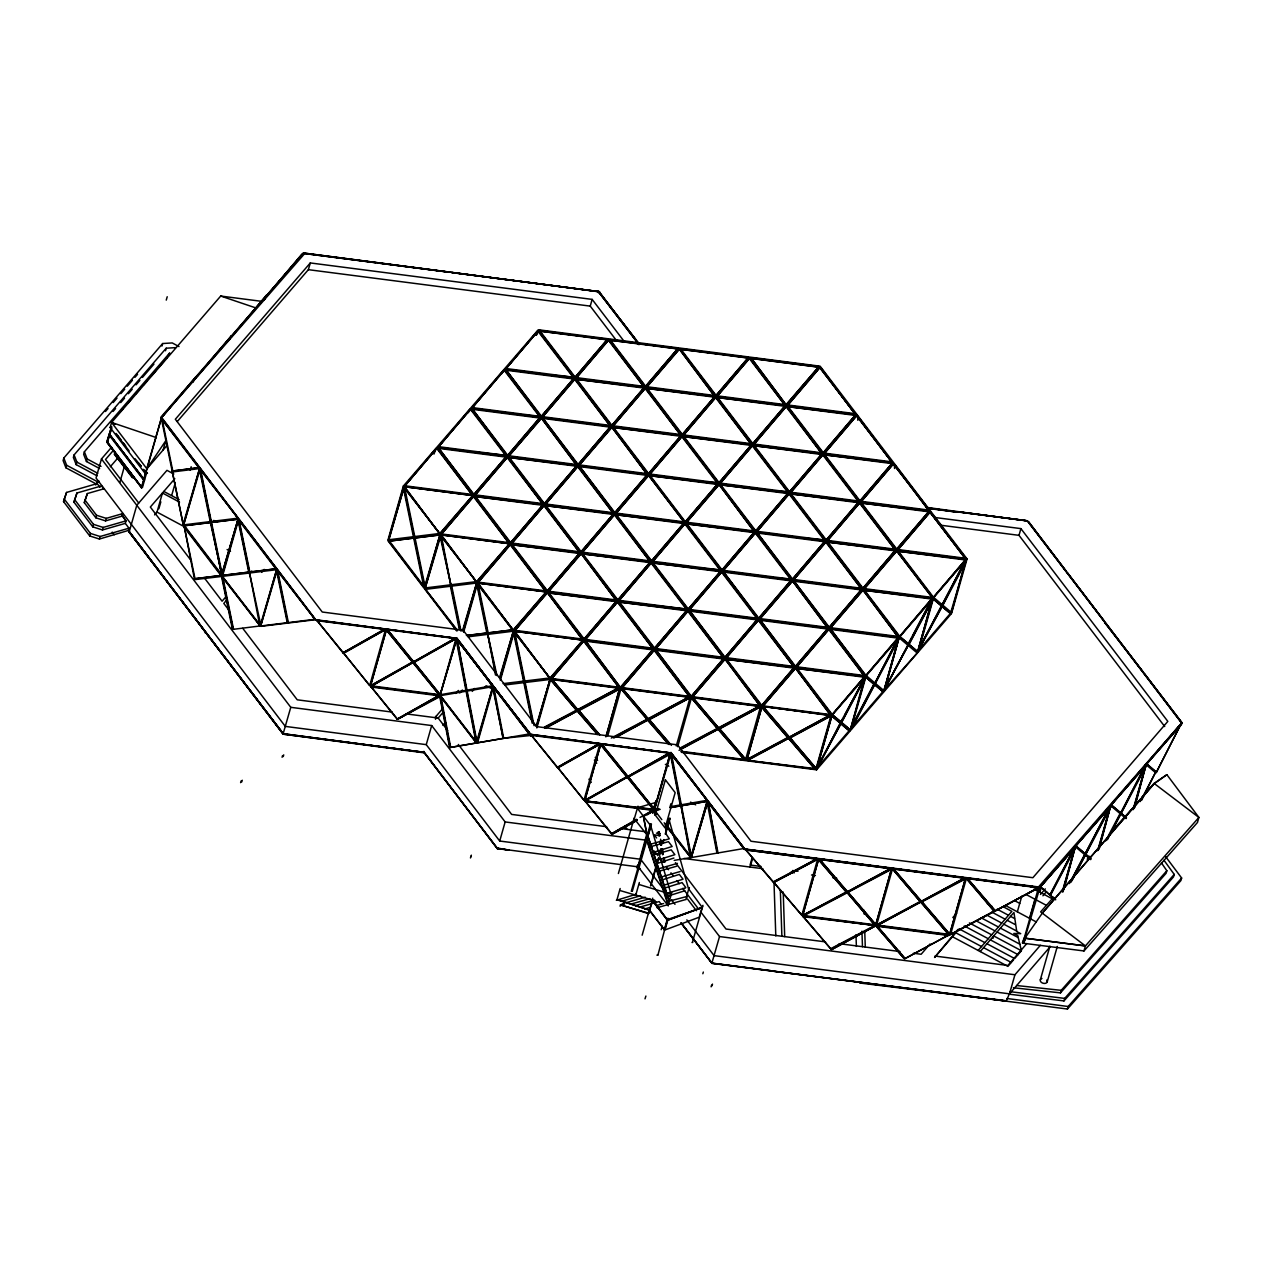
<?xml version="1.0" encoding="UTF-8"?>
<svg xmlns="http://www.w3.org/2000/svg" width="1262" height="1262" viewBox="0 0 1262 1262"><rect width="100%" height="100%" fill="white"/><g stroke="black" fill="none" stroke-linecap="round" stroke-linejoin="round"><path stroke-width="1.5" d="M598.235 292.532L599.466 291.885L525.812 282.136L599.497 291.68L303.069 252.968L598.787 291.648L598.235 292.532L599.466 291.885L598.298 291.254M129.229 531.823L283.13 734.105L128.913 531.917M129.26 531.696L136.785 505.289L166.963 470.332L173.825 474.007M669.175 900.5L647.895 836.17L650.782 825.9L671.021 894.032M63.826 458.027L63.1 460.551L65.908 467.776L96.401 484.072L97.127 481.548L66.634 465.252L63.826 458.027L162.672 343.532L172.231 342.933L178.999 346.561M65.908 467.776L66.634 465.252M175.749 347.618L166.19 348.217L74.095 454.904L73.37 457.428L76.193 464.637L97.032 475.79M99.998 487.29L97.19 483.598L66.539 492.432L63.479 501.519L89.728 535.956L99.414 539.032L128.33 530.466L128.976 528.194L125.317 523.367L126.026 520.843L121.578 514.502M66.539 492.432L63.589 501.645M76.193 464.637L76.903 462.113L74.095 454.904M166.458 358.392L169.723 352.918L84.38 451.78L83.655 454.304L86.463 461.513L99.651 468.565M103.799 489.072L101.591 485.902L76.95 493L73.89 502.071L92.789 526.869L102.474 529.961L125.317 523.367M76.95 493L73.985 502.213M86.463 461.513L87.188 458.989L84.38 451.78M85.011 500.099L96.559 515.275L106.245 518.366L123.077 513.508L122.351 516.032L105.535 520.89L95.849 517.799L84.286 502.639L87.346 493.552L104.162 488.709M87.346 493.552L84.286 502.639M145.619 472.587L147.465 473.266L145.461 473.849L110.141 427.502L111.577 422.454L220.708 296.049L261.36 301.303M111.529 447.284L101.465 458.942L96.038 478.03L285.322 726.407L426.256 744.643L499.705 841.028L640.639 859.248L669.065 896.556M304.221 254.088L161.615 417.517L141.644 487.716L106.749 441.937L111.655 426.682M109.289 434.144L107.333 441.037M109.699 433.576L111.45 426.572M109.337 435.39L107.38 442.299L141.486 487.069L107.57 442.236L109.337 435.39L143.663 480.112L141.486 487.069M109.526 434.727L111.703 427.771L109.731 434.664L143.852 479.434L109.731 434.664M89.728 535.956L90.438 533.416L64.204 498.995M92.789 526.869L93.498 524.345L74.6 499.547M95.849 517.799L96.559 515.275M166.253 300.119L167.215 296.744M99.414 539.032L100.124 536.508L128.976 528.194M102.474 529.961L103.184 527.437L126.026 520.843L122.351 516.032M105.535 520.89L106.245 518.366M119.874 482.399L124.686 465.473M161.946 346.056L162.672 343.532M165.48 350.741L166.19 348.217M143.647 479.497L161.52 417.47L303.085 253.473L160.905 417.138L315.752 620.163L456.686 638.398L315.626 619.689L260.808 626.362M146.755 472.351L142.448 487.495L141.297 487.731M163.113 450.013L165.748 440.753L146.897 468.801L111.577 422.454L156.409 437.598M154.595 514.896L157.009 512.088L162.451 493L179.551 502.15M158.854 508.791L160.842 501.85M171.821 494.941L175.292 482.794M190.183 470.19L191.161 466.719M183.148 524.235L172.373 471.972L183.148 524.235L199.554 468.565L183.637 524.882L237.919 518.177L200.516 469.101L199.443 469.385L210.233 521.648L211.306 521.411L200.516 469.101M177.279 421.524L308.37 269.674L310.294 262.938L592.146 299.394L624.138 341.371M221.67 574.794L238.092 519.124L221.67 574.794L210.896 522.531L237.493 519.297M276.441 568.736L222.159 575.44L237.982 519.928L239.039 519.66L276.441 568.736L249.229 572.143L238.439 519.834L275.842 568.91M206.053 632.767L283.24 733.727L423.953 752.357L497.417 848.742L509.312 850.02M222.759 575.267L238.581 519.755L249.355 572.033L222.159 575.44M277.577 570.203L288.367 622.529L287.279 622.765L276.504 570.487L277.577 570.203L314.979 619.295L260.698 625.999L276.615 569.683L222.333 576.371L260.146 625.952L222.144 577.049L232.934 629.375L260.146 625.952M240.6 782.645L241.074 780.957M241.768 781.935L242.257 780.247M497.717 847.764L497.417 848.742L424.142 752.247L283.035 734.137L290.765 707.319L101.465 458.942M282.073 757.263L282.562 755.575M283.256 756.553L283.729 754.865M681.512 752.357L816.577 769.82L951.516 613.506L967.055 558.971L820.142 366.201L538.29 329.745L403.335 486.075L387.813 540.593L456.528 630.763M388.538 539.789L403.351 487.842L404.645 487.511L439.665 533.463L404.045 487.668L388.538 539.789L439.665 533.463M404.361 486.391L437.109 447.994L472.382 495.193L404.361 486.391L437.109 447.994M404.581 486.738L472.603 495.524L404.581 486.738L439.839 533.921M369.703 685.55L385.478 629.612L343.438 652.911L369.703 685.55L343.438 652.911M469.18 451.339L438.088 447.316L470.852 408.92L506.299 455.44L473.076 451.843M370.618 685.171L386.409 629.722L412.674 662.361L370.634 685.676L412.658 661.872M506.346 456.45L473.581 494.846L438.324 447.647L506.346 456.45L474.827 493.395M370.634 685.676L386.409 629.722M438.088 447.316L470.852 408.92M483.488 409.74L471.83 408.241L504.595 369.845L540.041 416.365L526.254 415.277M506.141 454.225L472.051 408.572L540.073 417.375L508.57 454.32M439.917 534.867L424.521 586.988L414.315 537.991L388.791 541.193L423.827 587.161L425.12 586.814L439.917 534.867L388.791 541.193M425.247 587.95L440.044 536.003L441.353 535.672L476.373 581.624L440.753 535.845L425.247 587.95L476.373 581.624M473.834 496.187L441.085 534.583L473.834 496.187L509.107 543.386L444.965 535.088M441.306 534.93L509.327 543.717L441.306 534.93L476.579 582.113M471.83 408.241L504.595 369.845M538.322 330.754L505.557 369.151L538.322 330.754L573.784 377.275L550.264 374.94M539.868 415.135L505.794 369.498L573.816 378.284L542.313 415.245M507.576 457.112L474.812 495.509L507.576 457.112L542.849 504.311L507.387 457.79M474.859 496.518L543.07 504.642L510.305 543.039L474.859 496.518L542.881 505.321M539.331 331.086L607.558 339.21L574.794 377.606L539.331 331.086L607.353 339.888M507.324 455.771L540.073 417.375M440.17 694.668L455.945 638.714L413.904 662.029L440.17 694.668L413.904 662.029M423.922 752.373L283.24 733.727L206.211 632.988L205.375 633.193M466.388 690.267L457.112 638.935L492.701 685.723L440.264 694.715L456.655 639.108L466.53 690.172M426.256 744.643L431.683 725.555L290.765 707.319M508.554 456.434L541.319 418.037L576.576 465.221L541.319 418.037M456.655 639.108L440.264 694.715M508.586 457.443L576.813 465.568L544.048 503.964L508.586 457.443L576.608 466.23M435.5 719.277L436.478 715.806M462.807 629.596L476.626 583.028L462.886 631.268M463.517 630.684L476.752 584.164L478.061 583.833L513.082 629.801L487.558 633.003L477.351 583.99L512.482 629.975M463.611 632.23L476.831 585.852M510.574 544.379L477.809 582.776L510.574 544.379L545.831 591.578L510.384 545.058M478.03 583.123L546.067 591.91L478.03 583.123L513.303 630.306M541.051 416.697L573.816 378.284M575.046 378.947L542.297 417.343L575.046 378.947L610.319 426.146L574.857 379.625M576.608 463.328L542.518 417.69L610.54 426.477L579.037 463.438M510.305 543.039L543.07 504.642M544.301 505.305L511.552 543.701L544.301 505.305L579.573 552.504L544.111 505.983M511.583 544.711L579.794 552.835L547.03 591.231L511.583 544.711L579.605 553.513M616.298 340.33L590.237 306.114L592.146 299.394M574.794 377.606L607.558 339.21M608.789 339.872L576.024 378.269L608.789 339.872L644.046 387.071L608.6 340.551M576.056 379.278L644.283 387.402L611.518 425.799L576.056 379.278L644.093 388.081M544.048 503.964L576.813 465.568M450.092 747.483L440.201 696.34L476.405 742.939L440.391 695.662L492.843 686.67L476.941 742.924L503.207 738.38L492.732 687.474L493.789 687.143L531.16 735.304L456.055 638.067L530.971 735.951L529.409 734.484L455.961 638.099M477.541 742.75L493.332 687.317M578.043 466.23L545.279 504.626L578.043 466.23L613.3 513.413L577.854 466.893M545.31 505.636L613.537 513.76L580.772 552.157L545.31 505.636L613.348 514.423M499.484 677.883L513.334 631.205L468.17 636.805M500.115 677.584L512.798 633.051M500.209 678.846L513.46 632.341L514.754 631.994L549.79 677.962L514.155 632.167L500.32 680.407M580.615 639.518L514.533 630.968L547.298 592.572L582.555 639.771L547.298 592.572M514.77 631.315L582.792 640.102L514.77 631.315L550.027 678.499L582.602 640.78M609.798 340.204L678.01 348.328L645.261 386.724L609.798 340.204L677.82 348.99M577.775 464.889L610.54 426.477M611.786 427.14L647.043 474.338L611.786 427.14L579.021 465.536L586.798 466.546M613.332 511.52L579.242 465.883L647.264 474.67L614.515 513.082L647.264 474.67M470.458 857.971L470.931 856.283M470.852 856.851L471.325 855.163M547.03 591.231L579.794 552.835M614.357 600.444L548.276 591.894L581.041 553.497L616.298 600.696L581.041 553.497M548.307 592.903L616.519 601.027L583.77 639.424L548.307 592.903L616.329 601.706M611.518 425.799L644.283 387.402M645.513 388.065L612.748 426.461L645.513 388.065L680.786 435.264L645.324 388.743M612.796 427.471L681.007 435.595L648.242 473.991L612.796 427.471L680.817 436.273M580.772 552.157L613.537 513.76M497.512 848.711L496.802 847.591M499.705 841.028L505.147 821.941L431.683 725.555M587.84 553.576L582.003 552.819L614.768 514.423L650.04 561.606M582.05 553.829L650.261 561.953L617.497 600.349L582.05 553.829L650.072 562.615M536.192 726.044L550.043 679.366M536.555 726.533L550.169 678.735M934.038 517.373L1020.911 528.62L1167.823 721.391L1032.884 877.705L751.016 841.249L677.568 744.864L536.634 726.628L550.248 678.846L403.335 486.075M536.839 727.953L550.579 679.713L576.734 710.538L544.379 727.638M551.257 679.161L584.022 640.765L619.295 687.964L551.257 679.161L584.022 640.765M645.261 386.724L678.01 348.328M712.573 395.937L646.491 387.387L679.256 348.99L714.513 396.189L679.256 348.99M646.523 388.396L714.749 396.52L681.985 434.917L646.523 388.396L714.544 397.183M582.003 552.819L614.768 514.423M641.017 517.01L615.746 513.729L648.51 475.332L683.957 521.853L648.51 475.332M615.777 514.738L684.004 522.862L651.239 561.274L615.777 514.738L683.799 523.541M583.77 639.424L616.519 601.027M649.141 648.384L585 640.086L617.765 601.69L653.022 648.889M585.221 640.418L620.494 687.616L653.259 649.22L585.221 640.418L620.494 687.616M680.265 349.306L748.476 357.43L715.728 395.842L680.265 349.306L748.287 358.108M648.242 473.991L681.007 435.595M665.027 476.673L649.488 474.654L682.237 436.258L717.699 482.778L707.793 482.194M649.52 475.664L717.731 483.788L684.966 522.184L649.52 475.664L717.542 484.466M617.497 600.349L650.261 561.953M585 640.086L617.765 601.69M642.058 604.025L618.743 601.012L651.492 562.615L686.954 609.136L645.939 604.53M618.774 602.021L686.985 610.145L654.221 648.542L618.774 602.021L686.796 610.808M681.985 434.917L714.749 396.52M649.488 474.654L682.237 436.258M718.204 440.107L683.215 435.579L715.98 397.183L751.237 444.382M683.263 436.589L751.474 444.713L718.709 483.109L683.263 436.589L751.284 445.376M651.239 561.274L684.004 522.862M583.975 800.187L599.765 744.249L557.725 767.548L583.975 800.187L557.725 767.548M618.743 601.012L651.492 562.615M584.905 799.808L600.696 744.375L626.946 777.013L584.921 800.313L626.93 776.509M656.366 562.426L652.47 561.921L685.234 523.525L720.697 570.045L699.116 567.963M584.921 800.313L600.696 744.375M652.501 562.931L720.728 571.055L687.964 609.467L652.501 562.931L720.539 571.733M605.855 736.882L619.595 688.642L578.643 710.285L599.324 734.736M606.359 735.651L619.595 688.642M607.763 735.841L620.999 688.831L647.169 719.64L614.799 736.74M621.724 688.279L654.489 649.883L689.746 697.081L621.724 688.279L654.489 649.883M715.728 395.842L748.476 357.43M683.215 435.579L715.98 397.183M716.958 396.505L749.723 358.092L784.98 405.291L716.958 396.505L749.723 358.092M716.99 397.498L785.201 405.623L752.452 444.035L716.99 397.498L785.011 406.301M684.966 522.184L717.731 483.788M652.47 561.921L685.234 523.525M690.093 523.351L686.212 522.847L718.977 484.45L754.234 531.649L718.977 484.45M686.244 523.856L754.455 531.98L721.706 570.377L686.244 523.856L754.266 532.659M654.221 648.542L686.985 610.145M655.467 649.204L688.232 610.808L723.489 657.991L655.467 649.204L688.232 610.808M723.71 658.338L690.961 696.734L655.688 649.536L723.71 658.338L692.207 695.283M750.922 357.745L786.179 404.944L818.943 366.548L750.922 357.745L786.179 404.944M718.709 483.109L751.474 444.713M772.423 490.555L719.939 483.772L752.704 445.376L788.166 491.896L776.304 491.06M719.987 484.782L788.198 492.906L755.433 531.302L719.987 484.782L788.009 493.568M687.964 609.467L720.728 571.055M720.302 614.137L689.194 610.114L721.959 571.718L757.421 618.238L753.335 618.412M723.505 656.098L689.431 610.461L757.452 619.248L725.95 656.208M618.38 873.509L634.187 817.965M647.911 836.028L634.297 818.801L638.004 806.166M639.345 882.517L635.985 894.301L616.345 900.327L617.497 899.554L649.078 910.107M616.803 900.295L620.163 888.511M620.131 906.29L620.588 904.712L624.075 903.608M752.452 444.035L785.201 405.623M719.939 483.772L752.704 445.376M753.682 444.697L786.447 406.285L821.704 453.484L753.682 444.697L786.447 406.285M753.714 445.691L821.941 453.815L789.176 492.227L753.714 445.691L821.736 454.494M640.008 868.808L638.619 866.663L636.9 866.442M652.454 812.712L655.246 802.916M655.404 802.317L655.798 800.928M646.98 833.267L637.405 868.398L636.821 867.262M652.738 813.091L656.24 800.802M721.706 570.377L754.455 531.98M654.426 808.8L670.217 753.367L628.192 776.666L654.442 809.305L628.192 776.666M689.194 610.114L721.959 571.718M631.379 891.019L650.545 823.707M658.811 808.563L654.536 809.352L670.217 753.367M638.351 866.978L668.276 905.911M640.639 859.248L646.065 840.161L505.147 821.941M647.264 835.823L643.462 816.719M647.658 835.633L646.933 839.325M670.942 753.745L654.536 809.352M734.594 572.554L722.937 571.039L755.701 532.643L791.148 579.163L777.36 578.075M757.247 617.023L723.158 571.37L791.195 580.173L759.677 617.118M632.294 891.319L651.46 823.991M646.996 840.082L647.012 839.041M676.274 745.984L690.014 697.744L649.062 719.387L669.759 743.854M677.694 746.678L691.418 697.933L717.589 728.758L680.06 748.587M649.457 846.991L668.497 841.675L672.157 846.502L652.927 852.497M759.487 706.105L692.191 697.397L724.956 659.001L760.213 706.184L724.956 659.001M652.17 855.21L671.21 849.862L674.87 854.674L655.641 860.684M669.87 807.475L670.927 803.736M654.836 864.233L673.908 858.05M665.926 830.364C664.333 827.557 671.684 816.419 669.27 818.549M650.514 885.782L658.401 858.113M659.458 854.421L661.036 848.884M662.613 843.347L663.654 839.656M665.232 834.119L669.696 818.47M787.425 405.607L820.174 367.21L855.447 414.409L787.425 405.607L820.174 367.21M650.908 885.672L656.177 867.215M657.218 863.523L658.796 857.986M659.852 854.295L661.43 848.758M663.007 843.237L664.049 839.546M665.626 834.008L670.09 818.344M787.456 406.616L855.668 414.741L822.919 453.137L787.456 406.616L855.478 415.419M657.565 871.632L676.621 866.221M755.433 531.302L788.198 492.906M722.937 571.039L755.701 532.643M620.462 905.106L648.147 912.994M651.886 899.869L619.926 890.515M789.428 493.568L756.679 531.965L789.428 493.568L824.891 540.089L801.37 537.738M642.153 935.189L648.242 913.814M652.706 898.165L648.794 913.199M790.99 577.949L756.9 532.296L824.922 541.098L793.419 578.043M648.652 913.704L652.738 899.806L667.141 919.872M660.184 880.529L679.335 874.408L683.01 879.22L663.78 885.23M724.688 657.66L757.452 619.248M758.683 619.91L725.934 658.307L758.683 619.91L793.956 667.109L758.494 620.588M725.965 659.316L794.177 667.44L761.412 705.852L725.965 659.316L793.987 668.119M662.865 888.669L682.048 882.595L685.723 887.407M665.547 896.809L684.761 890.783M661.193 929.7L662.219 926.134M668.197 905.122L668.955 901.273M669.349 901.1L671.747 892.676M669.743 900.973L687.254 896.399L686.859 895.673L687.096 896.825M664.206 930.141L667.33 919.193M789.176 492.227L821.941 453.815M645.008 998.841L645.892 996.049M657.739 955.003L656.934 955.145L657.881 955.255L664.459 930.457M664.601 929.952L667.961 918.168M823.171 454.478L790.406 492.89L823.171 454.478L858.633 501.014L854.548 501.172M790.454 493.884L858.665 502.008L825.9 540.42L790.454 493.884L858.476 502.686M758.43 618.569L791.195 580.173M690.787 856.914L707.177 801.291L691.387 856.74L690.33 857.072L681.007 805.74L690.929 856.898L665.973 824.165M691.276 857.545L707.667 801.938L691.276 857.545L743.76 848.537L708.124 801.78L717.431 853.096M759.661 619.232L792.426 580.835L827.683 628.034L792.426 580.835M793.972 665.216L759.898 619.563L827.919 628.366L796.401 665.311M689.399 887.596C687.522 890.956 686.149 901.383 685.645 899.554L657.045 907.725M822.919 453.137L855.668 414.741M856.914 415.403L824.149 453.799L856.914 415.403L892.171 462.602L828.03 454.304M824.181 454.809L892.392 462.933L859.643 501.329L824.181 454.809L892.202 463.611M792.173 579.495L824.922 541.098M826.168 541.761L793.404 580.157L826.168 541.761L861.425 588.96L825.963 542.423M827.714 626.141L793.624 580.488L861.646 589.291L830.144 626.236M692.412 942.351L702.95 905.327M745.653 759.314L760.434 706.862L719.514 728.994L745.653 759.314L719.498 728.49L758.73 707.761M761.412 705.852L794.177 667.44M747.057 758.998L761.854 707.035L788.009 737.86L747.072 759.487L787.993 737.355M747.072 759.487L761.854 707.035M830.175 715.065L789.192 737.245L829.923 715.207L762.658 706.499L795.423 668.103L830.68 715.302L795.423 668.103M825.9 540.42L858.665 502.008M702.839 973.743L703.328 972.056M859.895 502.67L827.146 541.082L859.895 502.67L895.168 549.869L859.706 503.349M827.178 542.076L895.389 550.2L862.624 588.613L827.178 542.076L895.2 550.879M795.155 666.762L827.919 628.366M700.568 911.669L719.529 936.546L711.8 963.363L1067.431 1009.032L1180.917 880.545L1181.642 878.021L1165.631 856.646M829.15 629.028L796.385 667.424L829.15 629.028L864.423 676.227L828.96 629.706M796.432 668.434L864.644 676.558L831.879 714.955L796.432 668.434L864.454 677.237M711.105 986.821L711.579 985.149M712.02 985.78L712.494 984.092M752.042 858.097L750.07 865.038L761.018 866.458M750.133 867.057L752.594 858.381M859.643 501.329L892.392 462.933M893.638 463.596L860.873 501.992L893.638 463.596L928.895 510.794M860.905 503.002L929.132 511.126L896.367 549.522L860.905 503.002L928.942 511.804M828.897 627.687L861.646 589.291M862.892 589.953L898.15 637.152L862.892 589.953L830.128 628.35L837.905 629.359M864.438 674.334L830.349 628.681L898.386 637.484L865.622 675.88L898.386 637.484M862.624 588.613L895.389 550.2M891.082 592.793L863.871 589.275L896.619 550.863L932.082 597.399L896.619 550.863M863.902 590.269L932.113 598.393L899.364 636.805L863.902 590.269L931.924 599.071M816.088 768.416L830.869 715.964L789.917 737.607L816.088 768.416L789.917 737.607M816.656 767.817L831.469 715.854L840.744 723.552L817.287 768.148L840.129 723.221M831.879 714.955L864.644 676.558M816.419 769.804L831.958 715.27M816.577 769.82L832.115 715.286L967.055 558.971M770.782 970.904L1006.319 1000.766M896.367 549.522L929.132 511.126M963.679 558.735L897.597 550.185L930.362 511.788L965.635 558.987M897.645 551.194L965.856 559.318L933.091 597.715L897.645 551.194L965.667 559.997M850.336 729.846L841.675 722.479L865.148 677.899L850.336 729.846L863.997 679.413M817.602 859.28L801.812 915.281L773.843 882.39L817.602 859.28L773.843 882.39M802.727 914.903L818.549 859.39L846.502 892.281L802.758 915.407L846.486 891.792M802.758 915.407L818.549 859.39M897.597 550.185L930.362 511.788M898.26 638.477L884.078 690.771L898.875 638.809L875.402 683.405M884.141 689.651L908.23 645.387L884.141 689.651L898.402 639.55M899.364 636.805L932.113 598.393M884.757 689.983L898.938 637.704L917.158 652.975L884.346 689.935L907.851 645.276L884.346 689.935M917.821 651.681L908.277 643.778L931.782 599.119L932.618 599.734L917.821 651.681L932.003 599.403L913.041 635.417M918.405 648.715L932.665 598.63L950.901 613.9L941.594 606.186L918.988 649.141M933.091 597.715L965.856 559.318M918.484 650.908L933.296 598.945L941.957 606.312L917.868 650.577M965.193 561.811L951.548 612.606L933.943 597.667M965.793 561.637L950.917 611.912M875.733 924.841L891.524 868.84L847.764 891.95L875.733 924.841L891.524 868.84M876.664 924.967L892.471 868.95L920.424 901.857L876.664 924.967L920.408 901.352M872.988 984.171L882.801 985.417M1164.716 726.549L1019.002 535.34L1020.911 528.62M957.953 929.431L934.558 957.464L959.215 928.911L984.881 942.635M949.655 934.401L965.446 878.399L921.686 901.51L949.655 934.401L965.446 878.399M950.586 934.527L966.376 878.526L994.346 911.416L950.586 934.527L994.33 910.912M992.973 938.455L993.683 935.931L1021.415 950.743L1014.664 958.568L986.947 943.739M1017.346 911.811L1021.794 896.194M1029.508 918.31L1034.935 899.238M859.659 982.988L1006.24 1001.018L1009.237 994.172L1063.976 1000.924L1173.502 876.932L1174.228 874.408L1163.974 860.242M1083.979 950.964L1085.415 945.916L1024.902 938.187L1042.286 913.152L1154.115 783.418L1198.9 817.445L1197.464 822.493L1083.979 950.964L1023.372 943.25L1024.807 938.202L1085.415 945.916L1198.9 817.445L1166.877 774.679L1154.115 783.418L1141.842 797.3M686.843 919.872L714.087 955.634L1009.49 993.841L1014.932 974.753L1040.361 945.301M1023.372 943.25L1040.077 887.076L1182.037 722.716M1039.872 892.344L1041.355 887.139M1062.257 891.713L1074.909 847.307L1062.872 892.045M1062.699 891.193L1075.35 846.786L1063.85 889.678M1040.345 979.769L1049.937 946.106M1047.176 981.978L1057.304 946.453M1097.64 850.714L1110.292 806.308L1098.792 849.2M1098.098 850.194L1110.749 805.787L1099.234 848.679M1013.386 987.767L1060.474 992.863L1061.2 990.339L1166.845 870.733L1161.45 862.94M1063.976 1000.924L1064.702 998.4L1174.228 874.408M1067.431 1009.032L1068.157 1006.508L1181.642 878.021M1133.039 809.715L1145.691 765.308L1134.191 808.201M1133.481 809.194L1146.133 764.788L1134.633 807.68M1166.845 870.733L1166.135 873.257L1060.474 992.863M423.843 751.379L424.079 752.83L283.035 734.137M192.991 382.181L195.689 377.07L196.446 377.59M229.432 339.667L231.072 336.071L231.829 336.591M263.774 300.182L267.087 295.403M263.932 300.372L265.714 296.964M300.072 257.48L302.486 254.403M433.939 454.131L436.163 448.389L404.645 486.059M468.092 412.737L470.363 409.929M501.834 373.662L503.633 370.223L504.469 370.839M535.561 334.588L537.991 331.48L536.05 335.187M536.397 335.187L538.211 331.764M840.808 721.943L864.927 677.615L841.423 722.274L832.115 714.576L841.675 722.479M819.59 762.942L840.382 723.426L849.689 731.124L840.997 723.757L816.877 768.085L849.074 730.793M842.858 718.725L841.06 722.148L849.72 729.515M844.657 715.286L863.618 679.271M865.196 676.779L873.872 684.146L850.399 728.726L851.235 729.341L874.74 684.682L883.416 692.049L874.124 684.351L851.519 727.291M896.998 640.197L875.165 683.199L897.897 638.493M874.787 683.073L897.361 640.197M874.487 684.477L851.014 729.057L865.811 677.11L873.872 684.146M911.227 638.856L908.53 643.999L917.206 651.35M932.397 599.45L908.892 644.109L899.585 636.411L908.277 643.778M909.145 644.33L932.618 599.734M918.783 648.857L941.342 605.981M942.257 604.924L964.831 562.032M942.635 605.034L965.525 560.044L942.02 604.703L942.888 605.239L966.345 560.659M942.209 606.517L918.089 650.861M1049.826 894.947L1074.767 847.117L1050.284 895.137M1075.524 847.638L1050.457 895.279L1049.668 894.805M1069.387 883.574L1084.61 854.658L1085.399 855.131L1071.959 880.671M1109.251 807.822L1085.052 853.806L1085.841 854.279L1110.907 806.639M1070.444 882.043L1084.784 854.8M1085.225 853.948L1110.292 806.308M1070.902 882.201L1085.225 854.989M1085.683 854.137L1110.15 806.118M1105.686 840.871L1120.009 813.659L1120.782 814.132L1107.342 839.672M1120.624 812.949L1145.549 765.119L1121.066 813.138M1107.2 839.514L1120.624 813.99M1146.306 765.64L1121.24 813.28L1120.451 812.807M1140.17 801.575L1155.393 772.659L1141.684 800.218M1180.932 724.136L1156.465 772.139L1180.049 725.839M636.774 866.773L638.146 864.659M1025.407 939.985L1022.867 942.966L1038.847 886.587L1181.453 723.142M1040.093 887.659L743.791 849.089L1040.093 887.659L745.4 849.894L670.248 752.736M105.456 411.491L108.027 408.509M113.17 402.562L117.019 398.098M120.868 393.634L124.717 389.185M127.288 386.204L132.415 380.256M134.987 377.291L137.558 374.309M113.028 411.491L115.583 408.541M120.71 402.61L124.544 398.161M128.377 393.712L132.226 389.264M136.059 384.831L139.893 380.383M142.448 377.417L153.964 364.087M120.6 411.507L123.14 408.557M128.235 402.657L132.068 398.224M135.886 393.807L139.703 389.374M143.521 384.942L147.354 380.525M151.172 376.092L156.267 370.192M158.807 367.242L163.918 361.342M109.163 434.065L144.594 479.923M106.749 441.937L107.838 442.079L107.033 442.315M113.217 450.581L105.535 459.478L138.725 503.033M110.299 466.751L117.934 457.885M95.612 484.987L98.972 481.09M195.689 377.07L161.93 417.217M231.072 336.071L197.329 376.218M266.471 295.071L232.729 335.219M301.855 254.088L268.112 294.22M310.294 262.938L175.339 419.252L322.252 612.023L463.186 630.243L536.634 726.628M146.897 468.801L166.694 445.865M174.819 478.677L150.336 507.04L191.508 561.069M225.961 596.721L222.096 601.201L204.46 578.043M226.34 600.475L223.8 603.425L228.532 609.641M249.261 573.91L251.816 570.96M261.66 572.349L264.2 569.399M469.906 409.314L438.387 446.985M503.633 370.223L472.114 407.894M537.375 331.149L505.857 368.82M440.044 533.258L472.603 495.524M441.101 532.469L472.414 496.203M509.801 454.983L541.13 418.7M476.768 581.451L509.327 543.717M477.825 580.662L509.138 544.395M580.268 464.085L611.581 427.818M646.491 387.387L679.066 349.653M434.933 717.621L442.915 708.345M455.803 693.437L458.374 690.456M513.492 629.643L546.067 591.91M514.549 628.855L545.862 592.588M405.843 713.85L438.182 718.031L443.277 712.131M459.825 692.948L462.381 689.998M514.533 630.968L547.109 593.25M548.276 591.894L580.835 554.176M615.746 513.729L648.321 476.011M442.93 725.319L445.47 722.369M472.225 691.387L474.764 688.437M484.782 687.317L486.122 685.755L491.076 688.389M550.216 677.836L582.792 640.102M786.368 404.282L818.943 366.548M686.212 522.847L718.772 485.129M620.683 686.938L653.259 649.22M692.191 697.397L724.767 659.663M760.923 617.781L792.236 581.514M762.658 706.499L795.218 668.781M831.39 626.898L862.703 590.616M863.871 589.275L896.43 551.541M850.604 729.01L882.801 691.718M919.367 649.362L950.27 613.569M930.015 943.992L921.15 954.261L913.436 953.267M952.842 917.553L956.643 913.152M978.129 950.46L1011.872 911.369L1003.322 906.794M980.195 951.548L1013.938 912.473L1016.762 931.545L1020.721 933.675L1013.796 933.47L1017.74 935.568L1021.415 950.743M1036.559 890.388L1040.03 886.366M949.86 934.827L1039.998 887.202L1182.257 723L1027.442 520.969L1181.658 723.173M1055.127 899.443L1040.393 886.934L1075.382 847.449M1090.51 858.444L1075.792 845.934L1110.765 806.45M1125.909 817.445L1111.175 804.935L1146.164 765.45M1155.85 771.808L1146.574 763.936L1181.563 724.467M1040.456 894.458L1045.283 888.874M1042.933 895.783L1046.545 891.587M1042.286 913.152L1154.336 783.592L1166.877 774.679M1026.7 943.676L1007.865 965.477L934.968 956.06M1013.544 959.861L1007.912 966.376L952.463 936.735M1009.49 993.841L1050 946.926M744.406 848.916L1040.077 887.154M636.08 895.421L635.985 894.301M1053.549 897.266L1040.629 911.89L1085.415 945.916M1087.166 859.217L1089.753 856.283M1115.608 827.02L1141.037 798.909L1140.17 799.209M647.895 836.17L669.097 900.768L668.213 903.923L647.075 839.766M342.98 652.833L385.068 628.981L342.98 652.833L316.683 620.131L385.068 628.981M343.453 653.416L385.478 629.612M413.447 661.935L455.519 638.099L413.447 661.935L387.15 629.249L455.519 638.099M413.131 662.455L371.044 686.307L413.131 662.455L439.428 695.141L370.839 686.465L397.136 719.166L439.223 695.315L397.136 719.166M413.92 662.534L455.945 638.714M557.268 767.47L599.34 743.618L557.268 767.47L530.955 734.784L599.34 743.618M557.741 768.053L599.765 744.249M627.719 776.587L669.807 752.736L627.719 776.587L601.422 743.886L669.807 752.736M585.316 800.439L627.419 777.092L653.716 809.778L585.331 800.944L653.7 809.289M585.331 800.944L627.419 777.092M628.208 777.171L671.384 753.588L707.035 800.345L670.785 753.761L680.707 804.904M636.679 819.795L611.423 833.803L636.663 819.29M640.039 817.429L653.511 809.952L643.415 816.057M637.105 819.906L611.912 834.387L637.121 820.41M643.841 816.183L653.921 810.583L647.217 814.81M544.301 727.164L576.718 710.033M577.901 709.418L618.901 687.743L577.917 709.907L551.699 679.051L577.917 709.907M545.01 728.048L577.475 710.9L597.431 734.027M546.288 727.89L577.475 710.9M578.659 710.774L619.61 689.147M611.313 738.065L647.154 719.135L622.245 690.267M648.321 718.52L689.336 696.845L648.337 719.024L622.134 688.153L648.337 719.024M613.726 738.065L647.895 720.003L669.097 744.58M616.724 736.992L647.895 720.003M649.078 719.892L690.014 697.744M680.044 748.082L717.573 728.253M718.741 727.622L759.756 705.963L718.756 728.127L692.554 697.271L718.756 728.127M680.723 748.981L718.315 729.12L744.533 759.976L681.164 751.789M679.035 750.385L718.315 729.12M747.735 759.898L788.75 738.223L814.952 769.094L747.751 760.402L814.937 768.59M747.751 760.402L788.75 738.223M789.933 738.112L830.869 715.964M773.354 881.807L817.145 858.681L773.369 882.312L745.385 849.389L817.145 858.681M847.291 891.871L891.067 868.24L847.291 891.871L819.29 858.949L891.067 868.24M874.787 925.961L830.98 949.103L802.995 916.18L874.771 925.456L803.011 916.685L803.184 915.502L846.991 892.36L874.976 925.283L846.991 892.36M847.007 892.865L803.2 916.007L948.898 934.842L920.913 901.92L877.122 925.567L920.913 901.92M847.78 892.455L891.54 869.344M830.964 948.598L874.771 925.456M921.213 901.431L964.988 877.8L921.213 901.431L893.212 868.508L964.988 877.8M831.484 949.671L875.229 926.056L831.484 949.671L745.385 849.389M921.702 902.014L965.462 878.904M904.901 958.663L948.693 935.016L904.901 958.663L876.916 925.74L948.693 935.016M995.134 910.99L1038.91 887.36L995.134 910.99L967.134 878.068L1038.91 887.36M702.287 907.126L702.524 906.368L699.195 917.222L665.074 929.92L667.977 919.399L702.335 907.504L689.162 889.6M668.024 904.854L646.333 839.23M701.987 907.457L667.85 920.14L702.287 907.552L702.114 906.715M692.191 942.619L692.728 942.162M110.141 427.502L111.072 426.793M161.615 417.438L315.737 619.658M161.378 418.716L199.396 467.634L172.168 471.041L161.378 418.716L198.797 467.808M109.195 434.743L109.983 434.507M107.38 442.915L141.502 487.684M172.168 471.041L199.396 467.634M183.637 524.882L200.043 469.212L210.833 521.474L199.917 469.275L237.919 518.177M183.81 525.812L211.022 522.405L221.812 574.731L210.423 522.578L183.81 525.812L221.623 575.409L194.395 578.816L184.205 526.317L195.011 578.643L221.623 575.409M210.423 522.578L238.092 519.124M819.622 368.252L820.931 367.92L855.194 414.078M195.2 579.573L221.181 576.513M222.333 576.371L260.335 625.289L276.615 569.683M857.86 420.325L857.639 416.081L891.903 462.239M260.698 625.999L277.104 570.314L287.752 622.702M314.979 619.295L276.962 570.377M457.033 630.732L425.499 589.354L457.633 630.558M450.739 584.748L440.044 536.003M894.569 468.486L894.332 464.258L929.368 510.211L893.449 464.274M456.56 637.925L530.434 734.863L529.283 734.468M467.177 635.48L513.082 629.801M487.842 634.407L496.976 675.627M930.504 512.908L966.077 558.372M440.391 695.662L476.594 742.277L466.703 691.119M492.701 685.723L456.513 639.108M492.843 686.67L476.452 742.277L466.577 691.213M450.692 747.325L440.801 696.167L397.609 719.245L439.633 695.946L449.619 747.577L476.405 742.939M449.619 747.577L529.377 733.932M1104.597 623.239L1105.654 622.955L1143.072 672.047L1105.055 623.128M670.343 752.704L671.147 752.467M637.468 807.759L655.325 802.616M661.809 819.653L654.678 810.299L658.953 809.51M707.177 801.291L680.881 805.834L706.578 801.465M650.214 844.325L669.302 838.82L665.784 833.504M638.54 866.915L497.496 848.49L424.032 752.105M664.191 822.777L690.74 857.576L665.184 825.001M658.354 868.871L677.442 863.366M743.76 848.537L707.525 801.954M661.067 877.043L680.155 871.553M631.426 891.287L632.23 891.051M621.567 901.242L640.607 895.752M626.204 902.693L645.245 897.203M620.872 904.996L624.595 903.923M666.494 893.417L685.582 887.912M630.826 904.144L649.867 898.654M635.464 905.595L654.505 900.106L656.335 902.519M640.086 907.047L659.127 901.557L660.972 903.971M644.582 909.003L649.772 907.504M656.697 905.501L663.623 903.513M530.214 734.247L529.409 734.484L531.113 735.446L456.134 638.32M643.541 817.066L647.012 835.444L648.053 835.523M671.053 806.544L707.035 800.345M669.98 807.617L681.007 805.74M654.678 810.299L660.2 809.368M671.226 807.491L680.407 805.913M674.192 860.384L690.74 857.576M414.425 538.069L439.318 535.041M425.499 589.354L476.626 583.028M466.388 635.48L487.447 632.925M503.096 683.641L549.79 677.962M504.879 684.966L549.443 679.54M172.373 471.972L199.554 468.565M531.113 735.446L503.68 738.302L493.789 687.143M1016.667 985.527L1061.2 990.339M1009.963 991.648L1064.702 998.4M711.878 963.111L770.861 970.652M308.37 269.674L590.237 306.114M539.915 330.486L607.132 339.683M610.335 339.588L677.552 348.785M680.77 348.706L747.987 357.903M751.205 358.313L818.407 367.005M751.379 358.503L818.754 367.226M505.762 368.488L573.784 377.275M576.213 377.59L644.251 386.393M646.68 386.708L714.702 395.511M717.147 395.826L785.169 404.629M787.614 404.944L855.636 413.731M511.394 369.908L546.383 374.435M577.964 378.521L585.742 379.531M589.638 380.036L624.611 384.563M628.508 385.052L642.106 386.819M505.605 370.16L573.626 378.963M472.02 407.563L540.041 416.365M542.486 416.681L610.508 425.468M612.953 425.783L680.975 434.585M683.405 434.901L751.442 443.703M753.871 444.019L821.893 452.821M824.338 453.137L892.36 461.924M487.369 410.245L493.205 411.002M497.086 411.507L522.358 414.772M544.237 417.596L561.732 419.867M565.613 420.372L571.449 421.114M575.33 421.618L600.602 424.884M604.482 425.389L608.379 425.893M614.704 426.714L639.96 429.979M643.857 430.484L678.83 435.011M722.085 440.612L747.356 443.877M471.862 409.251L539.884 418.037M542.329 418.353L610.351 427.155M926.134 507.324L1027.536 520.938L927.128 508.034M926.608 507.734L955.933 512.025L926.623 508.239M438.277 446.638L506.299 455.44M508.744 455.756L576.766 464.558M579.211 464.873L647.232 473.66M649.678 473.976L717.699 482.778M720.145 483.094L788.166 491.896M790.596 492.212L858.633 501.014M861.063 501.329L929.084 510.116M512.435 456.939L537.707 460.204M541.587 460.709L547.424 461.45M551.32 461.955L574.636 464.984M590.679 467.05L615.951 470.316M619.831 470.821L625.668 471.578M629.549 472.083L645.103 474.086M668.923 477.178L694.179 480.443M698.075 480.948L703.896 481.69M794.303 493.379L850.667 500.683M862.814 502.244L926.955 510.542M438.119 448.325L506.157 457.128M579.053 466.546L647.075 475.348M939.843 525.102L1019.002 535.34M404.55 485.728L472.572 494.515M475.017 494.83L543.039 503.633M545.468 503.948L613.506 512.751M615.935 513.066L683.957 521.853M686.402 522.184L754.424 530.971M756.869 531.286L824.891 540.089M827.336 540.404L895.357 549.207M897.803 549.522L965.824 558.309M476.768 495.761L484.529 496.771M488.426 497.275L523.414 501.787M527.295 502.292L540.893 504.059M547.219 504.879L562.773 506.882M566.654 507.387L601.643 511.915M605.539 512.419L611.36 513.177M644.898 517.499L670.169 520.78M674.05 521.269L679.887 522.026M693.99 523.856L719.245 527.122M723.142 527.626L748.398 530.892M762.5 532.722L797.489 537.249M829.087 541.335L836.864 542.329M840.744 542.834L893.212 549.617M756.711 532.974L824.733 541.761M441.274 533.921L509.296 542.707M511.741 543.023L579.763 551.825M582.208 552.141L650.23 560.943M652.659 561.259L720.697 570.045M723.126 570.377L791.148 579.163M793.593 579.479L861.615 588.281M864.06 588.597L932.082 597.399M513.492 543.954L577.633 552.251M591.72 554.065L616.992 557.347M620.888 557.836L648.084 561.369M660.247 562.931L666.084 563.688M669.964 564.193L695.236 567.458M738.491 573.058L744.312 573.8M748.208 574.305L773.464 577.57M795.344 580.41L812.838 582.665M816.719 583.17L822.556 583.927M826.436 584.432L841.991 586.436M845.871 586.94L851.708 587.698M855.589 588.202L859.485 588.707M894.963 593.298L920.235 596.563M924.115 597.068L929.952 597.809M722.968 572.049L790.99 580.851M793.435 581.167L861.457 589.953M477.998 582.113L546.02 590.9M548.465 591.215L616.487 600.018M618.932 600.333L686.954 609.136M689.399 609.451L757.421 618.238M759.85 618.569L827.888 627.356M830.317 627.671L898.339 636.474M479.749 583.028L543.89 591.326M724.183 614.641L749.454 617.907M763.557 619.737L788.813 623.002M792.71 623.507L798.53 624.264M802.427 624.769L825.742 627.782M841.786 629.848L867.057 633.13M870.938 633.634L876.774 634.376M880.655 634.881L896.209 636.9M689.241 611.123L757.263 619.926M759.708 620.241L827.73 629.044M830.159 629.359L898.181 638.146M514.722 630.306L582.744 639.093M585.189 639.408L653.211 648.211M655.656 648.526L723.678 657.328M726.123 657.644L794.145 666.431M796.59 666.762L864.612 675.549M727.874 658.559L735.651 659.569M739.532 660.073L792.015 666.857M798.341 667.677L813.88 669.696M817.776 670.185L843.032 673.466M846.928 673.955L862.467 675.975M586.972 641.348L653.053 649.898M655.499 650.214L723.52 659.001M316.699 620.636L385.084 629.486M387.166 629.754L455.535 638.604M551.462 678.499L619.484 687.285M621.914 687.601L689.951 696.403M692.381 696.719L760.402 705.521M762.847 705.837L830.869 714.639M550.248 678.846L832.115 715.286M551.715 679.555L618.916 688.247M622.15 688.658L689.352 697.35M692.57 697.776L759.771 706.468M789.176 736.74L762.974 706.373L830.191 715.57M371.028 685.802L439.413 694.636M370.854 686.97L439.239 695.819M392.261 712.099L297.248 699.811L242.746 628.302M681.149 751.284L744.517 759.472M530.04 734.815L530.971 735.951L530.087 734.232L670.958 753.035L530.04 734.326L531.255 734.973L456.276 638.335M530.971 735.273L599.355 744.123M601.438 744.391L669.822 753.24M611.423 833.803L585.126 801.118L653.511 809.952M585.142 801.607L653.527 810.456M606.643 826.705L511.631 814.416L458.311 744.47M620.226 828.456L645.434 831.721M656.445 833.141L660.326 833.646M660.105 835.633L654.252 834.876L656.603 837.952M745.4 849.894L817.161 859.185M819.322 859.454L891.082 868.745M893.228 869.013L965.004 878.305M967.149 878.573L1038.926 887.864M792.52 870.543L798.01 871.237M683.894 858.491L762.911 868.713M790.769 872.31L794.413 872.783M811.529 874.992L815.41 875.497M832.857 877.753L836.738 878.257M803.184 915.502L874.96 924.778M877.106 925.062L948.882 934.337M876.932 926.245L948.708 935.521M825.522 941.894L726.013 929.037L675.438 862.656M839.135 943.661L899.948 951.532M719.529 936.546L1014.932 974.753M1006.24 1001.018L711.926 963.206L681.164 923.169M1024.223 937.918L1022.346 942.903L1023.545 943.061M1006.966 998.494L1068.157 1006.508M496.723 847.843L509.233 850.272M599.466 291.885L598.645 291.696L639.708 344.337M639.108 884.52L670.658 894.143M616.944 899.79L649.346 909.949M620.588 904.712L648.005 913.499M93.498 524.345L103.184 527.437M90.438 533.416L100.124 536.508M220.708 296.049L256.202 308.038M617.023 900.043L617.339 899.68M1181.547 723.189L1040.03 887.233M866.473 675.817L884.078 690.771M403.935 487.29L389.138 539.253M1034.083 889.063L1053.044 899.207M1026.258 894.584L1046.482 905.406M1014.837 900.768L1019.775 903.403M111.577 422.454L115.016 424.3M1005.798 905.643L1036.102 921.844M987.452 904.034L992.311 906.621M997.169 909.224L1008.496 915.281M1010.562 916.386L1014.49 918.484M991.979 912.158L1005.12 919.193M1007.186 920.298L1015.058 924.494M986.474 914.934L1001.744 923.09M1003.811 924.194L1016.636 931.056M981.11 917.774L998.368 927.002M1000.435 928.106L1018.229 937.619M975.936 920.724L995.008 930.914M997.059 932.019L1019.822 944.181M163.808 491.439L179.188 499.673M969.39 922.932L991.632 934.827M213.735 520.417L217.143 522.247M665.358 764.378L668.813 766.223M964.294 925.929L988.256 938.723M990.307 939.827L1018.04 954.656M87.188 458.989L101.023 466.388M76.903 462.113L97.742 473.266M955.839 932.823L981.505 946.547M983.571 947.652L1011.288 962.464M157.009 512.088L184.362 526.711M227.097 549.554L230.504 551.384M392.671 638.083L396.158 639.929M690.535 802.111L695.709 804.872M832.084 716.185L840.744 723.552M1147.19 764.267L1156.465 772.139M1146.133 764.788L1156.008 772.991M1111.806 805.266L1126.524 817.776M1110.749 805.787L1126.083 818.628M1076.407 846.266L1091.141 858.775M1075.35 846.786L1090.699 859.627M1041.008 887.265L1055.742 899.774M668.797 904.349L667.992 904.57M967.134 878.068L995.103 910.486M994.346 911.416L966.376 878.526M893.212 868.508L921.197 900.926M921.686 901.51L949.639 933.896M920.424 901.857L892.471 868.95M920.929 902.425L948.898 934.842M819.29 858.949L847.275 891.366M847.764 891.95L875.718 924.336M876.916 925.74L904.886 958.158M818.565 859.895L846.502 892.281M762.989 706.878L789.192 737.245M761.869 707.54L788.009 737.86M788.766 738.727L814.952 769.094M717.589 728.758L691.418 697.933M718.33 729.61L744.533 759.976M649.062 719.387L671.479 745.369M647.911 720.507L667.835 743.602M578.643 710.285L599.813 734.815M576.734 710.538L550.579 679.713M577.491 711.405L597.415 734.5M635.638 895.326L636.458 894.364L635.575 894.411M601.422 743.886L627.703 776.083M600.712 744.88L626.946 777.013M627.435 777.597L653.716 809.778M530.955 734.784L557.236 766.965M585.126 801.118L611.407 833.299M387.15 629.249L413.431 661.43M386.424 630.227L412.674 662.361M413.147 662.96L439.428 695.141M316.683 620.131L342.964 652.328M370.839 686.465L397.12 718.662M652.123 900.484L667.156 919.777M649.315 910.344L664.348 929.637L649.599 910.265M115 453.878L133.188 477.43M114.605 453.989L132.778 477.557M638.872 343.863L635.89 340.914L638.272 344.037M638.887 344.573L598.472 291.759L639.014 344.526M744.533 848.774L670.942 752.531L744.596 848.853M681.243 923.074L712.005 963.3L681.101 922.743M855.352 414.046L820.395 368.409M857.024 416.255L892.06 462.223M893.733 464.432L928.769 510.384M930.441 512.593L965.477 558.545M819.984 367.889L855.447 414.409M856.724 416.081L892.171 462.602M930.173 512.467L965.304 558.577M787.646 405.938L823.108 452.474M824.37 454.146L859.832 500.667M861.11 502.339L896.556 548.86M897.834 550.532L933.281 597.052M749.518 358.771L784.98 405.291M786.258 406.963L821.704 453.484M822.982 455.156L858.428 501.677M680.455 348.643L715.917 395.164M717.179 396.836L752.641 443.356M753.903 445.029L789.365 491.549M790.643 493.221L826.089 539.742M827.367 541.414L862.814 587.934M864.091 589.606L899.554 636.127M715.791 397.845L750.07 442.82M752.515 446.038L787.977 492.574M789.239 494.231L824.701 540.767M609.988 339.525L645.45 386.046M646.712 387.718L682.174 434.238M683.452 435.911L718.898 482.431M720.176 484.103L755.622 530.624M756.9 532.296L792.362 578.816M793.624 580.488L829.087 627.009M830.349 628.681L865.811 675.202M682.048 436.936L717.51 483.456M755.512 533.321L790.958 579.842M539.521 330.407L574.983 376.944M576.261 378.6L611.707 425.136M612.985 426.793L648.431 473.329M649.709 474.985L685.171 521.522M686.433 523.178L721.896 569.714M723.158 571.37L758.62 617.907M759.898 619.563L795.344 666.099M796.622 667.756L832.068 714.292M538.133 331.433L573.595 377.953M685.045 524.203L720.492 570.724M721.769 572.396L757.232 618.916M505.794 369.498L541.24 416.018M542.518 417.69L577.98 464.211M579.242 465.883L614.704 512.404M615.966 514.076L651.429 560.596M652.706 562.268L688.153 608.789M689.431 610.461L724.877 656.981M726.155 658.654L761.617 705.174M504.39 370.507L539.852 417.028M614.578 515.085L648.857 560.06M651.302 563.278L686.765 609.798M688.027 611.471L723.489 657.991M472.051 408.572L507.513 455.093M508.775 456.765L544.237 503.286M545.515 504.958L580.962 551.478M582.239 553.15L617.686 599.671M618.964 601.343L654.426 647.863M655.688 649.536L691.15 696.056M470.663 409.598L506.109 456.118M617.575 602.368L651.839 647.327M654.3 650.561L689.746 697.081M438.324 447.647L473.771 494.168M475.048 495.84L510.495 542.36M511.773 544.032L547.235 590.553M548.497 592.225L583.959 638.746M436.92 448.673L472.382 495.193M473.644 496.865L509.107 543.386M583.833 641.443L619.295 687.964M656.871 814.085L654.489 810.977L655.23 814.763M637.31 808.201L650.293 825.206M595.207 757.389L597.589 760.513M594.37 760.134L596.752 763.273M646.065 840.161L651.997 847.938M654.363 851.045L657.912 855.715M660.278 858.823L662.66 861.93M666.21 866.6L668.576 869.707M670.942 872.815L673.324 875.923M676.874 880.592L679.24 883.7M682.789 888.353L698.202 908.561M687.474 898.954L696.45 910.738M588.928 779.222L591.31 782.345M624.753 826.231L627.151 829.371M671.431 899.664L674.996 904.333M389.39 541.019L424.426 586.988M652.47 900.169L667.235 919.541M438.182 718.031L447.663 730.477M116.12 433.434L120.9 439.697M123.282 442.82L125.664 445.959M138.788 463.186L141.186 466.309L135.034 458.69M143.568 469.448L145.95 472.572M117.382 435.548L129.15 450.976M143.269 469.511L145.808 472.54M184.41 525.639L221.812 574.731M183.605 526.491L221.024 575.582M128.33 530.466L283.24 733.727M112.223 532.122L114.227 534.757M456.655 637.815L530.371 734.847M669.286 820.489L688.579 889M514.754 631.994L524.866 680.991L523.556 681.259L513.46 632.341M534.078 725.666L525.15 682.395L523.84 682.663L532.217 723.284M524.266 681.164L514.155 632.167L524.156 681.086M524.55 682.568L532.532 721.233M524.44 682.49L532.596 722.053M478.061 583.833L488.157 632.83M495.887 673.892L487.731 634.313L495.509 675.107M476.752 584.164L486.848 633.098M441.353 535.672L450.849 584.842L440.659 535.829M461.056 631.221L451.733 586.057L450.424 586.325L459.368 629.675M451.023 586.152L460.062 629.517M404.645 487.511L414.741 536.492L413.431 536.76L403.351 487.842M415.024 537.896L425.12 586.814M403.95 487.668L414.141 536.665M413.715 538.164L423.827 587.161M239.039 519.66L249.829 571.97M237.982 519.928L248.756 572.207M211.495 522.358L222.27 574.62M222.27 576.986L233.06 629.249M162.372 420.404L172.768 470.868M708.124 801.78L718.031 852.923L716.958 853.175L707.067 802.111M671.384 753.588L681.306 804.73L680.234 804.982L670.327 753.919M681.48 805.661L691.387 856.74M655.83 814.589L655.088 810.803L654.032 811.135L654.773 814.921M659.127 831.642L659.868 835.428M660.594 839.214L661.698 844.893M662.44 848.695L663.165 852.481M664.269 858.16L665.011 861.946M654.631 810.961L655.372 814.747M659.395 835.554L658.669 831.768L659.269 835.602M660.499 841.233L661.241 845.004M661.966 848.79L663.071 854.469M663.796 858.255L664.538 862.025M660.357 841.281L661.099 845.067M661.84 848.869L662.929 854.548M663.67 858.334L664.396 862.12M658.07 831.942L658.796 835.728M659.9 841.407L660.625 845.177M661.367 848.963L662.471 854.642M663.197 858.428L663.938 862.198M493.19 687.317L503.065 738.475M457.112 638.935L467.003 690.093L465.93 690.346L456.055 639.282M440.359 696.324L450.218 747.404M864.044 910.233L864.17 914.098M864.754 931.545L865.275 947.036M861.946 931.182L862.467 946.674M855.983 934.763L856.377 946.39M783.213 892.06L784.696 936.625M780.326 889.757L781.888 936.262M773.985 881.712L775.799 935.962M1046.782 980.022A3.597 2.461 15.9 0 1 1045.567 983.287A3.597 2.461 15.9 0 1 1040.74 981.726A3.597 2.461 15.9 0 1 1041.955 978.46M665.374 779.79L655.309 815.142L665.106 827.982L675.17 792.631L665.374 779.79M115.599 453.705L114.195 454.115L132.384 477.667L133.788 477.257L115.599 453.705M599.702 292.563L635.401 339.32L599.702 292.563M222.743 576.876L221.67 577.16L232.46 629.423L233.533 629.202L222.743 576.876M249.545 572.964L259.735 625.463L260.808 625.179L249.545 572.964M1028.609 521.837L1066.011 570.929L1028.609 521.837M467.177 691.04L466.104 691.292L475.995 742.45L477.052 742.103L467.177 691.04M1067.131 572.396L1104.534 621.488L1067.131 572.396M1144.192 673.514L1181.595 722.59L1144.192 673.514M375.824 262.733L304.047 253.457L375.824 262.733M449.745 272.292L377.969 263.017L449.745 272.292M523.667 281.852L451.891 272.576L523.667 281.852M1026.385 520.638L958 511.804L1026.385 520.638M904.113 958.568L876.159 926.182L904.113 958.568M205.88 632.546L129.276 531.728L205.88 632.546"/></g></svg>
